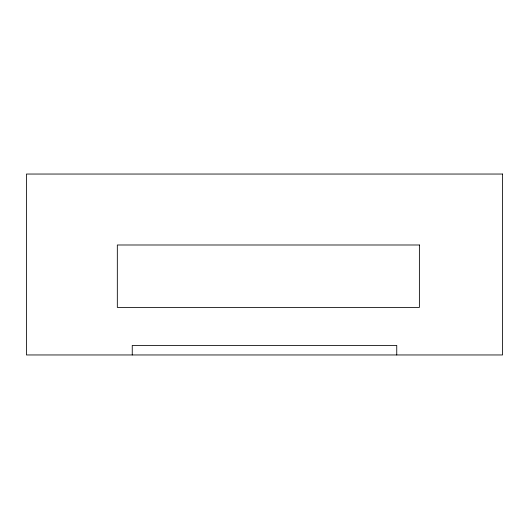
<?xml version="1.0" encoding="UTF-8"?>
<svg xmlns="http://www.w3.org/2000/svg" width="529" height="529" viewBox="0 0 529 529"><rect width="100%" height="100%" fill="white"/><g stroke="black" fill="none" stroke-linecap="round" stroke-linejoin="round"><path stroke-width="0.79" d="M396.75 354.959L396.75 345.437L132.25 345.437L132.25 354.959M502.55 174.041L26.45 174.041L26.45 354.959L502.55 354.959L502.55 174.041M419.385 244.993L117.326 244.993L117.326 307.415L419.385 307.415L419.385 244.993"/></g></svg>
